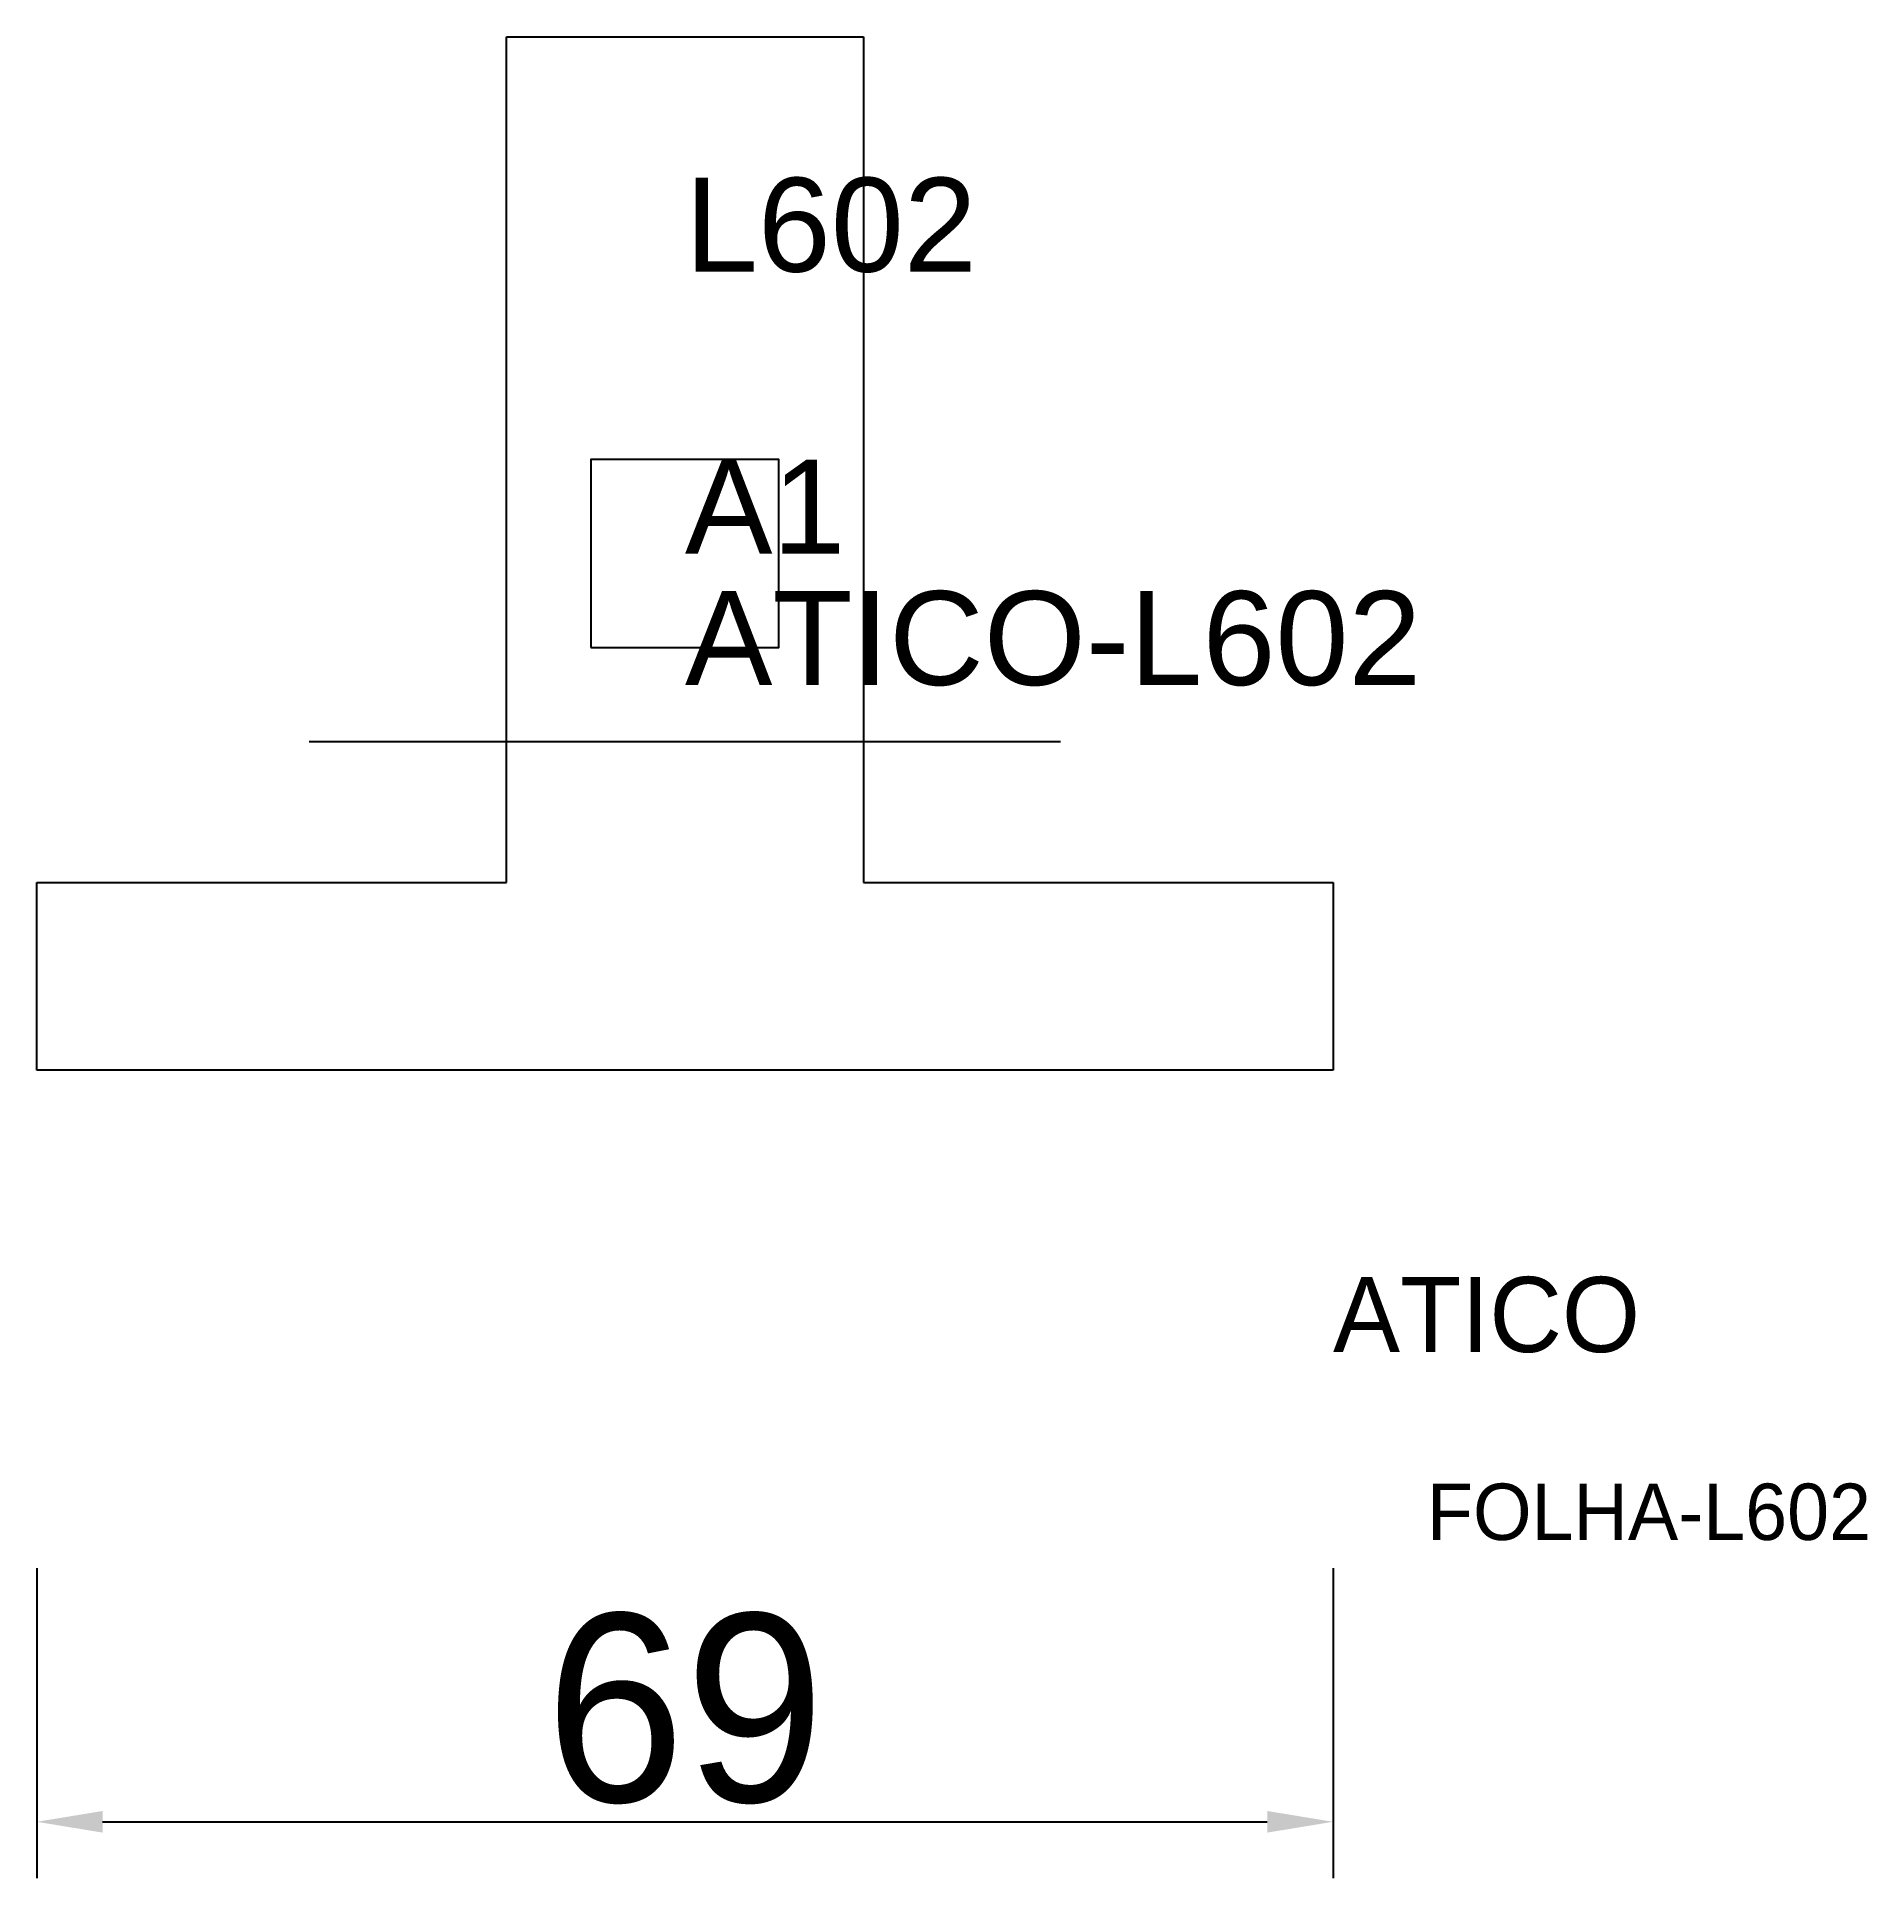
# Model space of a CAD drawing. Header units: metres. Extents: x 222.2 to 319.6, y 103.5 to 201.5.
import ezdxf

# ---------------------------------------------------------------- set-up
doc = ezdxf.new("R2010")
doc.units = ezdxf.units.M
for name, color, linetype in [('3', 3, 'CONTINUOUS'), ('AUX00', 7, 'CONTINUOUS'), ('COTA', 241, 'CONTINUOUS'), ('FOLHA', 255, 'CONTINUOUS'), ('Hachura', 251, 'CONTINUOUS'), ('NOMENCLATURA', 7, 'CONTINUOUS'), ('Nível', 160, 'CONTINUOUS'), ('Painéis', 200, 'CONTINUOUS'), ('Pilares', 5, 'CONTINUOUS'), ('SARR_2.2x7', 40, 'CONTINUOUS')]:
    doc.layers.add(name, color=color, linetype=linetype)
doc.styles.add('ARIAL', font='Arial.ttf')
doc.styles.add('STR_STANDARD', font='arial.ttf')
doc.dimstyles.new('EZ DXF', dxfattribs={"dimtxt": 10, "dimasz": 3.5, "dimexe": 3, "dimexo": 1.5, "dimgap": 1, "dimtad": 1, "dimdec": 1, "dimdsep": 46, "dimcen": 2.5, "dimazin": 3, "dimtfac": 1, "dimtmove": 0, "dimatfit": 3})

msp = doc.modelspace()

# ---------------------------------------------------------------- hatches: boundary and pattern name
at = {"layer": 'Hachura'}
h = msp.add_hatch(dxfattribs=at)
h.set_pattern_fill('ANSI31', scale=50)
h.paths.add_polyline_path([(291.2, 146.5), (222.2, 146.5), (222.2, 156.5), (247.2, 156.5), (247.2, 201.5), (266.2, 201.5), (266.2, 156.5), (291.2, 156.5)])
h = msp.add_hatch(dxfattribs=at)
h.set_pattern_fill('ANSI31', scale=50)
h.paths.add_polyline_path([(291.2, 146.5), (222.2, 146.5), (222.2, 156.5), (247.2, 156.5), (247.2, 201.5), (266.2, 201.5), (266.2, 156.5), (291.2, 156.5)])

# ---------------------------------------------------------------- linework, layer by layer
at = {"layer": 'Painéis', "color": 200}
for p, q in [((247.2, 156.5), (247.2, 201.5)), ((247.2, 201.5), (266.2, 201.5)), ((247.2, 156.5), (247.2, 201.5)), ((247.2, 201.5), (266.2, 201.5)), ((266.2, 201.5), (266.2, 156.5)), ((266.2, 201.5), (266.2, 156.5)), ((222.2, 146.5), (222.2, 156.5)), ((222.2, 156.5), (247.2, 156.5)), ((222.2, 146.5), (222.2, 156.5)), ((222.2, 156.5), (247.2, 156.5)), ((266.2, 156.5), (291.2, 156.5)), ((266.2, 156.5), (291.2, 156.5)), ((291.2, 156.5), (291.2, 146.5)), ((291.2, 156.5), (291.2, 146.5)), ((291.2, 146.5), (222.2, 146.5)), ((291.2, 146.5), (222.2, 146.5))]:
    msp.add_line(p, q, dxfattribs=at)
at = {"layer": 'Pilares'}
msp.add_lwpolyline([(251.7, 169), (261.7, 169), (261.7, 179), (251.7, 179)], close=True, dxfattribs=at)
msp.add_lwpolyline([(251.7, 169), (261.7, 169), (261.7, 179), (251.7, 179)], close=True, dxfattribs=at)
at = {"layer": 'SARR_2.2x7'}
msp.add_line((236.7, 164), (276.7, 164), dxfattribs=at)
msp.add_line((236.7, 164), (276.7, 164), dxfattribs=at)

# ---------------------------------------------------------------- texts
at = {"layer": '3', "style": 'STR_STANDARD'}
msp.add_text('A1', height=5, dxfattribs=at).set_placement((256.7, 174))
msp.add_text('A1', height=5, dxfattribs=at).set_placement((256.7, 174))
at = {"layer": 'AUX00', "style": 'STR_STANDARD'}
msp.add_text('ATICO-L602', height=5, dxfattribs=at).set_placement((256.7, 167))
msp.add_text('ATICO-L602', height=5, dxfattribs=at).set_placement((256.7, 167))
at = {"layer": 'FOLHA'}
msp.add_text('FOLHA-L602', height=3, dxfattribs=at).set_placement((296.2, 121.5))
msp.add_text('FOLHA-L602', height=3, dxfattribs=at).set_placement((296.2, 121.5))
at = {"layer": 'NOMENCLATURA', "insert": (256.7, 194), "char_height": 5, "attachment_point": 1, "style": 'ARIAL'}
msp.add_mtext('L602', dxfattribs=at)
msp.add_mtext('L602', dxfattribs=at)
at = {"layer": 'Nível'}
msp.add_text('ATICO', height=4, dxfattribs=at).set_placement((291.2, 131.5))
msp.add_text('ATICO', height=4, dxfattribs=at).set_placement((291.2, 131.5))

# ---------------------------------------------------------------- dimensions: what is measured, and where the dimension line sits
at = {"layer": 'COTA'}
msp.add_linear_dim(base=(222.2, 106.5), p1=(222.2, 121.5), p2=(291.2, 121.5), dimstyle='EZ DXF', dxfattribs=at).render()
msp.add_linear_dim(base=(222.2, 106.5), p1=(222.2, 121.5), p2=(291.2, 121.5), dimstyle='EZ DXF', dxfattribs=at).render()

doc.saveas('drawing.dxf')
